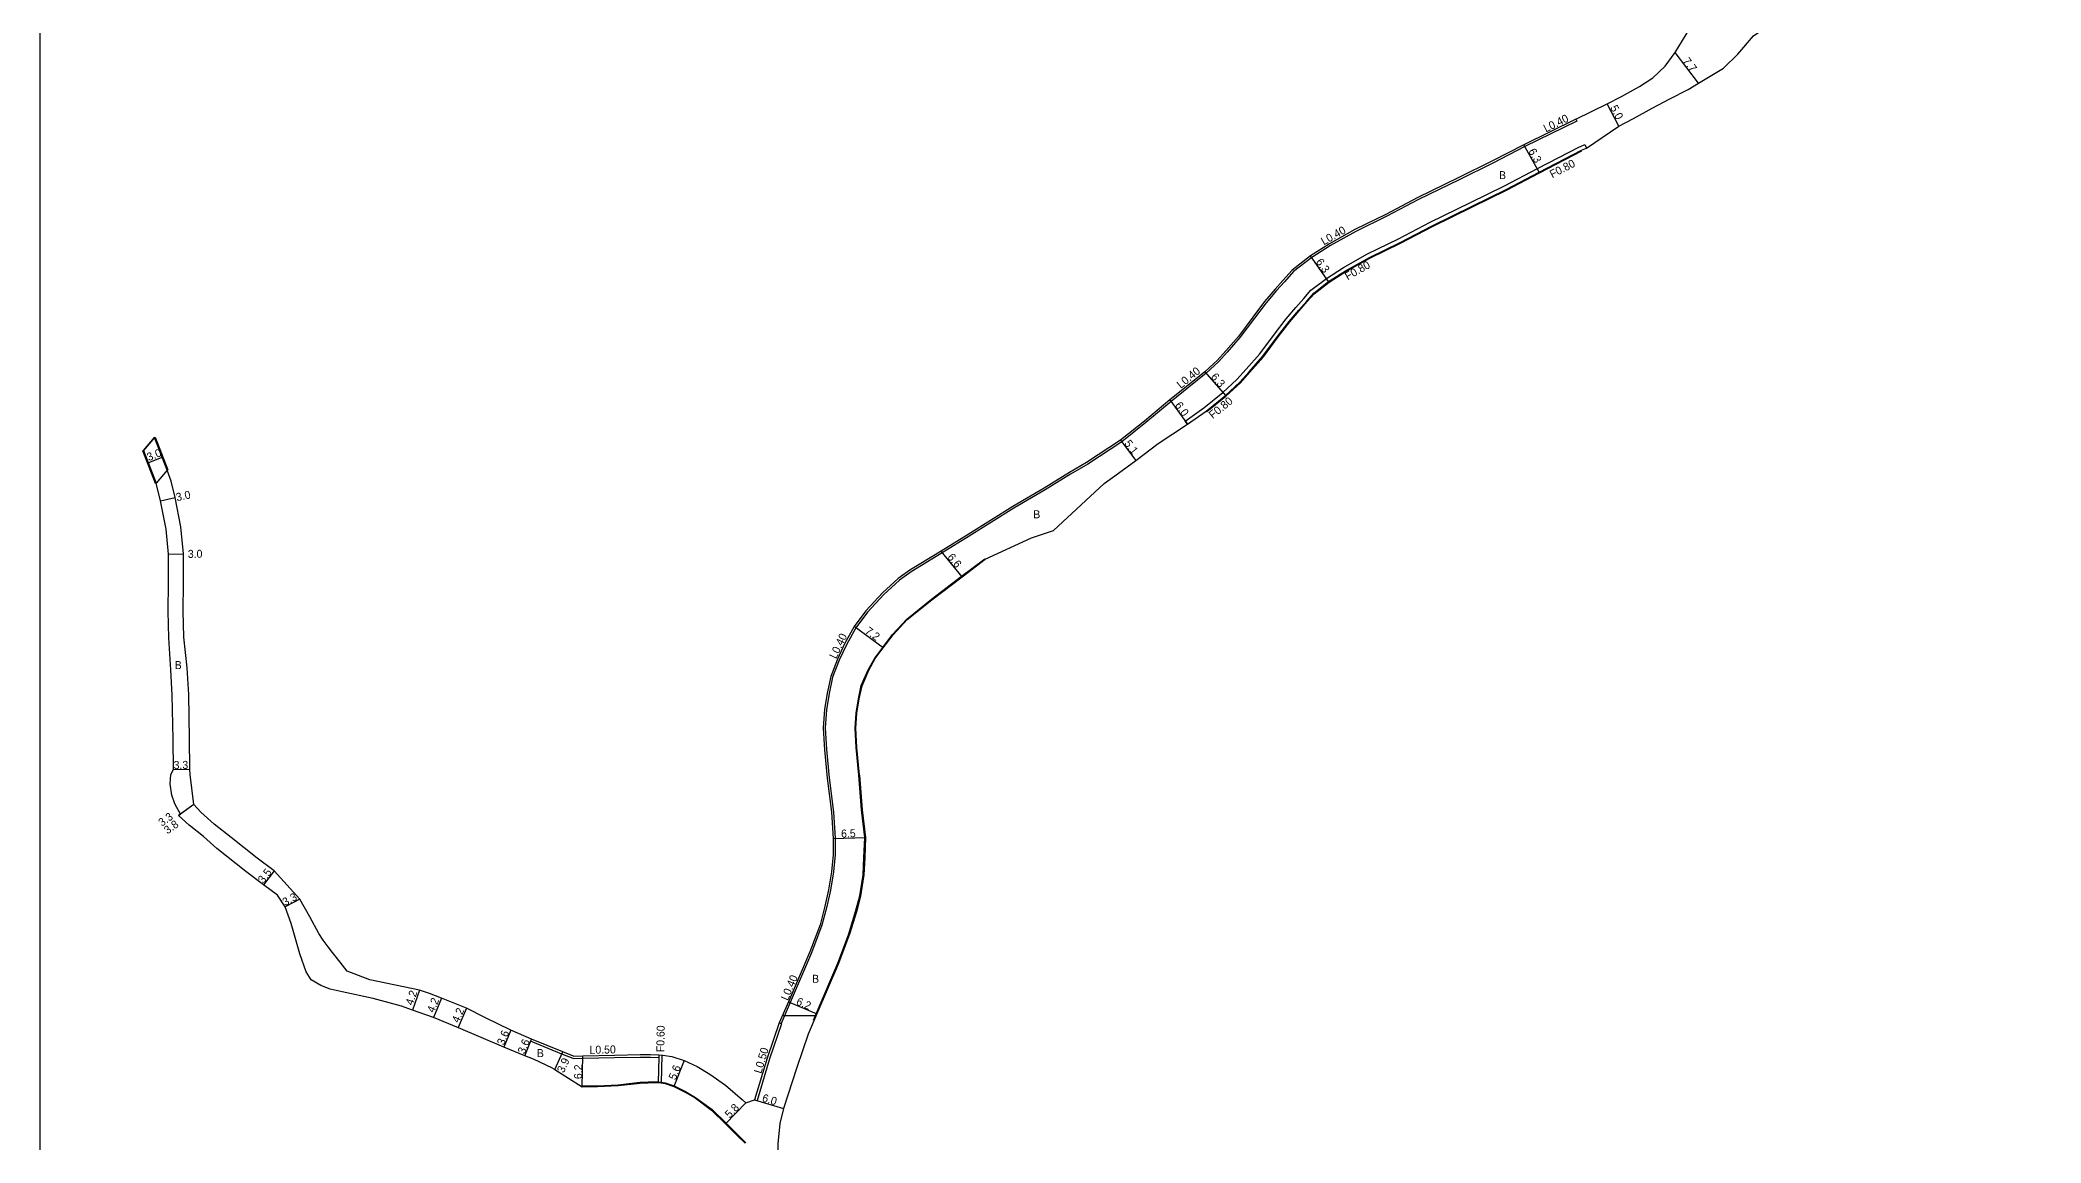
# Model space of a CAD drawing. Header units: metres. Extents: x -20002 to -16000, y -111000 to -108000.
# Drawn here: x -20000 to -19600, y -108871.7 to -108651.3 of the extents above; entities that cross this region are included whole.
import ezdxf

# ---------------------------------------------------------------- set-up
doc = ezdxf.new("R2010")
doc.units = ezdxf.units.M
doc.header["$LTSCALE"] = 2.5
for name, color, linetype in [('側溝・桝', 7, 'Continuous'), ('図郭', 7, 'Continuous'), ('幅員', 7, 'Continuous'), ('歩道・分離帯・安全施設', 7, 'Continuous'), ('舗装', 7, 'Continuous'), ('道路', 7, 'Continuous')]:
    doc.layers.add(name, color=color, linetype=linetype)
doc.styles.get("Standard").update_dxf_attribs({"font": ''})
doc.styles.get('Standard').set_extended_font_data('@MS PGothic')

msp = doc.modelspace()

# ---------------------------------------------------------------- linework, layer by layer
at = {"layer": '側溝・桝'}
for points in [[(-19692.79, -108667.45), (-19703.2, -108672.54), (-19709.59, -108675.86), (-19716.32, -108679.19), (-19724.41, -108683.11), (-19730.76, -108686.47), (-19736.98, -108689.5), (-19742.04, -108692.34), (-19745.79, -108694.73), (-19749.43, -108697.54), (-19751.24, -108699.58), (-19752.79, -108701.34), (-19754.89, -108703.78), (-19757.24, -108706.87), (-19760.13, -108710.75), (-19762.66, -108713.62), (-19764.36, -108715.51), (-19766.89, -108717.86), (-19770.32, -108720.63), (-19773.87, -108723.51), (-19778.96, -108727.73), (-19783.76, -108731.54), (-19790.57, -108736.06), (-19794.02, -108738.02), (-19799.09, -108741.17), (-19805.35, -108744.84), (-19814.25, -108750.44), (-19819.66, -108753.76), (-19825.88, -108757.53), (-19828.18, -108759.21), (-19831.31, -108762.06), (-19834.61, -108765.61), (-19836.9, -108768.73), (-19838.8, -108772.17), (-19840.24, -108775.18), (-19841.55, -108778.61), (-19842.23, -108781.85), (-19842.77, -108785.11), (-19843.04, -108788.76), (-19842.78, -108793.09), (-19842.26, -108798.71)], [(-19692.97, -108667.09), (-19692.79, -108667.45)], [(-19770.62, -108728.07), (-19771.07, -108727.41), (-19767.34, -108724.77), (-19763.55, -108721.71), (-19760.72, -108719.08), (-19758.9, -108717.07), (-19756.17, -108713.96), (-19753.23, -108710.02), (-19750.92, -108706.98), (-19748.99, -108704.74), (-19747.38, -108702.91), (-19745.93, -108701.28), (-19742.86, -108698.9), (-19739.42, -108696.72), (-19734.62, -108694.02), (-19728.45, -108691.02), (-19722.09, -108687.66), (-19714.05, -108683.76), (-19707.27, -108680.4), (-19700.67, -108676.96), (-19692.22, -108672.6)], [(-19692.22, -108672.6), (-19692.05, -108672.52), (-19691.19, -108672.12)], [(-19691.19, -108672.12), (-19690.85, -108672.85)], [(-19842.26, -108798.71), (-19841.41, -108805.57), (-19841.08, -108810.81), (-19841.08, -108814.1), (-19841.37, -108817.53), (-19842.01, -108821.19), (-19842.73, -108824.43), (-19843.69, -108828.2), (-19845.76, -108833.68), (-19850.02, -108843.65), (-19851.85, -108847.82)], [(-19851.76, -108847.86), (-19854.17, -108854.89), (-19856.66, -108863.2)], [(-19852.22, -108847.68), (-19851.85, -108847.82), (-19851.76, -108847.86)], [(-19893.42, -108854.82), (-19895.66, -108853.92), (-19901.95, -108851.38), (-19901.76, -108850.92)], [(-19893.42, -108854.82), (-19891.45, -108854.76), (-19885.15, -108854.64), (-19880.06, -108854.53), (-19877.99, -108854.53), (-19876.32, -108854.61)], [(-19876.31, -108854.11), (-19876.32, -108854.61), (-19876.41, -108859.64)], [(-19875.71, -108854.14), (-19875.81, -108859.71)], [(-19857.14, -108863.06), (-19856.66, -108863.2)]]:
    msp.add_lwpolyline(points, dxfattribs=at)
at = {"layer": '図郭'}
msp.add_lwpolyline([(-20000, -108600), (-19200, -108600), (-19200, -109200), (-20000, -109200)], close=True, dxfattribs=at)
at = {"layer": '幅員'}
for points in [[(-19668.47, -108659.91), (-19673.11, -108653.76)], [(-19684.36, -108668.45), (-19686.69, -108664.03)], [(-19700.3, -108677.68), (-19703.38, -108672.18)], [(-19742.4, -108699.55), (-19746.02, -108694.4)], [(-19767.15, -108717.55), (-19763.03, -108722.32)], [(-19774.12, -108723.2), (-19770.62, -108728.07)], [(-19784, -108731.22), (-19780.94, -108735.3)], [(-19978.37, -108735.75), (-19975.57, -108734.65)], [(-19975.94, -108743.35), (-19973, -108742.72)], [(-19974.34, -108754.01), (-19971.34, -108753.98)], [(-19815.68, -108758.52), (-19819.87, -108753.42)], [(-19831.43, -108772.77), (-19837.24, -108768.51)], [(-19973.33, -108797.06), (-19970.03, -108797.02)], [(-19969.24, -108804.08), (-19972.34, -108806.28)], [(-19969.24, -108804.08), (-19971.93, -108805.99)], [(-19841.48, -108810.83), (-19834.99, -108810.63)], [(-19953.22, -108817.34), (-19955.34, -108820.12)], [(-19948.09, -108822.94), (-19950.99, -108824.51)], [(-19924.14, -108841.18), (-19925.54, -108845.14)], [(-19919.75, -108842.74), (-19921.33, -108846.63)], [(-19850.38, -108843.49), (-19844.68, -108845.92)], [(-19914.72, -108844.79), (-19916.38, -108848.64)], [(-19905.89, -108849.18), (-19907.25, -108852.52)], [(-19903.1, -108854.26), (-19901.76, -108850.92)], [(-19897.1, -108857), (-19895.48, -108853.46)], [(-19891.61, -108860.46), (-19891.47, -108854.26)], [(-19871.2, -108855.19), (-19873.28, -108860.39)], [(-19858.93, -108863.71), (-19862.96, -108867.87)], [(-19857.14, -108863.06), (-19851.4, -108864.79)]]:
    msp.add_lwpolyline(points, dxfattribs=at)
at = {"layer": '歩道・分離帯・安全施設'}
for points in [[(-19766.76, -108725.53), (-19762.93, -108722.43), (-19760.05, -108719.75), (-19758.19, -108717.7), (-19755.43, -108714.56), (-19752.48, -108710.59), (-19750.19, -108707.58), (-19748.27, -108705.36), (-19746.67, -108703.54), (-19745.28, -108701.98), (-19742.31, -108699.68), (-19738.94, -108697.53), (-19734.17, -108694.86), (-19728.02, -108691.86), (-19721.66, -108688.51), (-19713.63, -108684.61), (-19706.84, -108681.24), (-19700.23, -108677.81), (-19691.78, -108673.44)], [(-19845.39, -108847.16), (-19844.82, -108845.86), (-19840.52, -108835.79), (-19838.3, -108829.91), (-19836.95, -108825.47), (-19836.14, -108822.33), (-19835.46, -108818.11), (-19835.29, -108814.74), (-19835.14, -108810.63), (-19835.78, -108805.12), (-19836.34, -108798.17), (-19836.85, -108792.64), (-19837.08, -108788.8), (-19836.86, -108785.82), (-19836.38, -108782.93), (-19835.83, -108780.3), (-19834.47, -108777.16), (-19833.15, -108774.78), (-19831.55, -108772.68), (-19829.56, -108770.07), (-19826.74, -108766.98), (-19821.82, -108763.04), (-19815.77, -108758.4), (-19811.12, -108754.93)], [(-19891.61, -108860.31), (-19888.57, -108860.28), (-19884.44, -108860.05), (-19880.07, -108859.58), (-19878.42, -108859.5), (-19876.41, -108859.49), (-19876.27, -108859.49), (-19875.03, -108859.66), (-19873.22, -108860.25), (-19870.95, -108861.43), (-19868.96, -108862.58), (-19865.65, -108865.03), (-19862.86, -108867.77), (-19860.44, -108870.15), (-19858.93, -108871.65)]]:
    msp.add_lwpolyline(points, dxfattribs=at)
at = {"layer": '舗装'}
msp.add_lwpolyline([(-19851.58, -108846.21), (-19844.8, -108846.2)], dxfattribs=at)
at = {"layer": '道路'}
for points in [[(-19692.97, -108667.09), (-19686.69, -108664.03), (-19683.86, -108662.54), (-19680.26, -108660.56), (-19677.58, -108658.82), (-19675.13, -108656.51), (-19673.11, -108653.76), (-19670.22, -108648.97), (-19668.5, -108646.04), (-19667.8, -108643.91), (-19667.63, -108643.03), (-19667.48, -108640.26), (-19667.78, -108638.19), (-19667.91, -108637.59)], [(-19684.36, -108668.45), (-19681.49, -108666.94), (-19677.7, -108664.86), (-19674.18, -108663.03), (-19670.51, -108661.12), (-19668.47, -108659.91), (-19663.46, -108656.9), (-19660.61, -108654.06), (-19657.45, -108650.41), (-19655.01, -108648.77)], [(-19692.97, -108667.09), (-19703.38, -108672.18), (-19709.77, -108675.5), (-19716.5, -108678.83), (-19724.59, -108682.76), (-19730.94, -108686.11), (-19737.17, -108689.14), (-19742.24, -108691.99), (-19746.02, -108694.4), (-19749.7, -108697.25), (-19751.54, -108699.31), (-19753.09, -108701.08), (-19755.21, -108703.53), (-19757.56, -108706.63), (-19760.44, -108710.5), (-19762.96, -108713.36), (-19764.65, -108715.22), (-19767.15, -108717.55), (-19770.58, -108720.32), (-19774.12, -108723.2), (-19779.21, -108727.42), (-19784, -108731.22), (-19790.78, -108735.72), (-19794.23, -108737.68), (-19799.3, -108740.83), (-19805.56, -108744.49), (-19814.47, -108750.1), (-19819.87, -108753.42), (-19826.11, -108757.19), (-19828.44, -108758.9), (-19831.59, -108761.78), (-19834.93, -108765.36), (-19837.24, -108768.51), (-19839.15, -108771.97), (-19840.61, -108775.02), (-19841.94, -108778.5), (-19842.62, -108781.77), (-19843.17, -108785.06), (-19843.44, -108788.75), (-19843.18, -108793.12), (-19842.66, -108798.76)], [(-19691.85, -108673.31), (-19690.85, -108672.85), (-19684.36, -108668.45)], [(-19811.03, -108755.05), (-19801.77, -108750.77), (-19797.38, -108749.29), (-19787.3, -108739.93), (-19784.38, -108737.84), (-19780.94, -108735.3), (-19776.47, -108731.91), (-19770.62, -108728.07), (-19766.85, -108725.41), (-19763.03, -108722.32), (-19760.15, -108719.65), (-19758.3, -108717.6), (-19755.55, -108714.47), (-19752.6, -108710.5), (-19750.3, -108707.49), (-19748.38, -108705.26), (-19746.78, -108703.44), (-19745.38, -108701.87), (-19742.4, -108699.55), (-19739.01, -108697.4), (-19734.24, -108694.73), (-19728.09, -108691.73), (-19721.73, -108688.37), (-19713.7, -108684.48), (-19706.91, -108681.11), (-19700.3, -108677.68), (-19691.85, -108673.31)], [(-19977.14, -108730.68), (-19979.33, -108733.31)], [(-19977.14, -108730.68), (-19974.57, -108737.2)], [(-19979.33, -108733.31), (-19976.76, -108739.82)], [(-19974.26, -108770.71), (-19974.38, -108765.38), (-19974.29, -108759.8), (-19974.34, -108754.01), (-19974.81, -108749.02), (-19975.94, -108743.35), (-19976.76, -108739.82)], [(-19971.26, -108770.64), (-19971.38, -108765.38), (-19971.29, -108759.81), (-19971.34, -108753.98), (-19971.84, -108748.58), (-19973, -108742.72), (-19973.77, -108739.41), (-19974.57, -108737.2)], [(-19826.64, -108767.09), (-19821.72, -108763.16), (-19815.68, -108758.52), (-19811.03, -108755.05)], [(-19835.68, -108780.34), (-19834.34, -108777.23), (-19833.02, -108774.86), (-19831.43, -108772.77), (-19829.44, -108770.17), (-19826.64, -108767.09)], [(-19933.43, -108842.81), (-19939.6, -108841.51), (-19941.98, -108840.99), (-19943.85, -108840.25), (-19945.77, -108839.07), (-19946.77, -108837.49), (-19948.07, -108833.87), (-19949.81, -108827.86), (-19950.99, -108824.51), (-19952.54, -108822.2), (-19955.34, -108820.12), (-19958.86, -108817.45), (-19964.65, -108812.86), (-19967.31, -108810.48), (-19970.18, -108808.15), (-19972.34, -108806.28), (-19971.95, -108806), (-19973.07, -108803.92), (-19973.65, -108802.18), (-19973.98, -108799.9), (-19973.88, -108798.03), (-19973.33, -108797.06), (-19973.39, -108791.01), (-19973.55, -108782.22), (-19973.87, -108777.15), (-19974.26, -108770.71)], [(-19948.09, -108822.94), (-19953.22, -108817.34), (-19956.58, -108814.78), (-19961.8, -108810.68), (-19965.19, -108807.95), (-19967.84, -108805.61), (-19969.24, -108804.08), (-19969.98, -108798.03), (-19970.03, -108797.02), (-19970.09, -108790.92), (-19970.25, -108782.1), (-19970.59, -108776.72), (-19971.26, -108770.64)], [(-19836.19, -108798.16), (-19836.7, -108792.63), (-19836.93, -108788.81), (-19836.71, -108785.83), (-19836.23, -108782.96), (-19835.68, -108780.34)], [(-19842.66, -108798.76), (-19841.81, -108805.61), (-19841.48, -108810.83), (-19841.48, -108814.08), (-19841.77, -108817.48), (-19842.4, -108821.11), (-19843.12, -108824.34), (-19844.07, -108828.08), (-19846.13, -108833.53), (-19850.38, -108843.49), (-19852.22, -108847.68), (-19854.64, -108854.74), (-19857.14, -108863.06)], [(-19836.19, -108798.16), (-19835.63, -108805.11), (-19834.99, -108810.63), (-19835.14, -108814.74), (-19835.31, -108818.12), (-19835.99, -108822.36), (-19836.81, -108825.51), (-19838.15, -108829.96), (-19840.38, -108835.84), (-19844.68, -108845.92), (-19846.44, -108849.93), (-19848.74, -108856.63), (-19851.4, -108864.79), (-19852.1, -108867.82), (-19852.52, -108871.87), (-19852.43, -108875.88)], [(-19934.04, -108839.11), (-19938.57, -108837.39), (-19939.99, -108835.59), (-19941.51, -108833.61), (-19942.39, -108832.47), (-19943.41, -108831.14), (-19944.26, -108829.83), (-19946.09, -108826.49), (-19948.09, -108822.94)], [(-19905.89, -108849.18), (-19910.92, -108846.68), (-19914.72, -108844.79), (-19919.75, -108842.74), (-19922.15, -108841.81), (-19924.14, -108841.18), (-19934.04, -108839.11)], [(-19921.33, -108846.63), (-19925.54, -108845.14), (-19927.74, -108844.38), (-19933.43, -108842.81)], [(-19897.52, -108856.74), (-19901.34, -108854.98), (-19903.1, -108854.26), (-19907.25, -108852.52), (-19916.35, -108848.66), (-19921.33, -108846.63)], [(-19893.33, -108854.32), (-19895.48, -108853.46), (-19901.76, -108850.92), (-19905.89, -108849.18)], [(-19893.33, -108854.32), (-19891.47, -108854.26), (-19885.16, -108854.14), (-19880.06, -108854.03), (-19877.98, -108854.03), (-19876.31, -108854.11), (-19875.71, -108854.14), (-19875.52, -108854.15), (-19873.7, -108854.4), (-19871.2, -108855.19), (-19868.65, -108856.4), (-19866.13, -108857.95), (-19862.95, -108860.12), (-19859.58, -108863.07), (-19858.93, -108863.71)], [(-19897.52, -108856.74), (-19897.1, -108857), (-19891.61, -108860.46)], [(-19891.61, -108860.46), (-19888.57, -108860.43), (-19884.42, -108860.2), (-19880.06, -108859.73), (-19878.42, -108859.65), (-19876.41, -108859.64), (-19876.28, -108859.64), (-19875.81, -108859.71), (-19875.06, -108859.81), (-19873.28, -108860.39), (-19871.02, -108861.56), (-19869.05, -108862.7), (-19865.74, -108865.14), (-19862.96, -108867.87), (-19860.55, -108870.25), (-19859.04, -108871.75)], [(-19858.93, -108863.71), (-19857.14, -108863.06)]]:
    msp.add_lwpolyline(points, dxfattribs=at)
for points in [[(-19976.76, -108739.82), (-19979.33, -108733.31), (-19977.14, -108730.68), (-19974.57, -108737.2)], [(-19974.57, -108737.2), (-19977.14, -108730.68), (-19977, -108730.63), (-19974.43, -108737.14)], [(-19979.47, -108733.36), (-19979.33, -108733.31), (-19976.76, -108739.82), (-19976.9, -108739.88)]]:
    msp.add_lwpolyline(points, close=True, dxfattribs=at)

# ---------------------------------------------------------------- texts
at = {"layer": '側溝・桝'}
for s, rotation, p in [('L0.40', 26.0681, (-19698.97, -108669.76)), ('F0.80', 27.3464, (-19697.7, -108678.91)), ('L0.40', 29.3395, (-19743.37, -108692.32)), ('F0.80', 29.3304, (-19738.6, -108699.32)), ('L0.40', 39.12, (-19771.96, -108721.01)), ('F0.80', 38.9206, (-19765.56, -108727.06)), ('L0.40', 64.3889, (-19840.86, -108775.07)), ('L0.40', 66.8959, (-19850.51, -108843.37)), ('F0.60', 89.0022, (-19875.21, -108853.57)), ('L0.50', 1.0459, (-19890.13, -108853.89)), ('L0.50', 73.2723, (-19855.82, -108857.93))]:
    msp.add_text(s, height=1.6, rotation=rotation, dxfattribs=at).set_placement(p)
at = {"layer": '幅員'}
for s, rotation, p in [('7.7', 307.0977, (-19671.68, -108655.5)), ('5.0', 297.8249, (-19686.18, -108664.78)), ('6.3', 299.3299, (-19702.54, -108673.48)), ('6.3', 305.1563, (-19745.05, -108695.61)), ('6.3', 310.9088, (-19766.06, -108718.66)), ('6.0', 305.7, (-19773.22, -108724.28)), ('5.1', 306.9102, (-19783.35, -108731.92)), ('3.0', 21.5308, (-19978.27, -108735.44)), ('3.0', 12.1787, (-19972.63, -108743.45)), ('3.0', 0.5759, (-19970.44, -108754.77)), ('6.6', 309.3881, (-19818.71, -108754.67)), ('7.2', 323.6917, (-19835.21, -108769.69)), ('3.3', 0.568, (-19973.28, -108796.96)), ('3.3', 35.3294, (-19975.63, -108808.52)), ('3.8', 35.3294, (-19974.51, -108810.05)), ('6.5', 1.7553, (-19839.84, -108810.68)), ('3.5', 52.6464, (-19955.33, -108819.94)), ('3.3', 28.4693, (-19951, -108824.4)), ('4.2', 70.453, (-19925.51, -108844.3)), ('4.2', 67.855, (-19921.26, -108845.79)), ('6.2', 336.8996, (-19848.97, -108843.99)), ('4.2', 66.6222, (-19916.3, -108847.81)), ('3.6', 67.8362, (-19907.26, -108852.29)), ('3.6', 68.099, (-19903.12, -108854.04)), ('3.9', 65.3731, (-19895.29, -108857.82)), ('6.2', 88.6983, (-19891.67, -108858.95)), ('5.6', 68.1888, (-19872.93, -108859.23)), ('5.8', 45.9514, (-19862.13, -108866.87)), ('6.0', 343.2396, (-19855.77, -108863.37))]:
    msp.add_text(s, height=1.6, rotation=rotation, dxfattribs=at).set_placement(p)
at = {"layer": '舗装'}
for p in [(-19708.34, -108679.07), (-19801.44, -108746.85), (-19973.07, -108776.99), (-19845.66, -108839.69), (-19900.68, -108854.54)]:
    msp.add_text('B', height=1.6, dxfattribs=at).set_placement(p)

doc.saveas('drawing.dxf')
